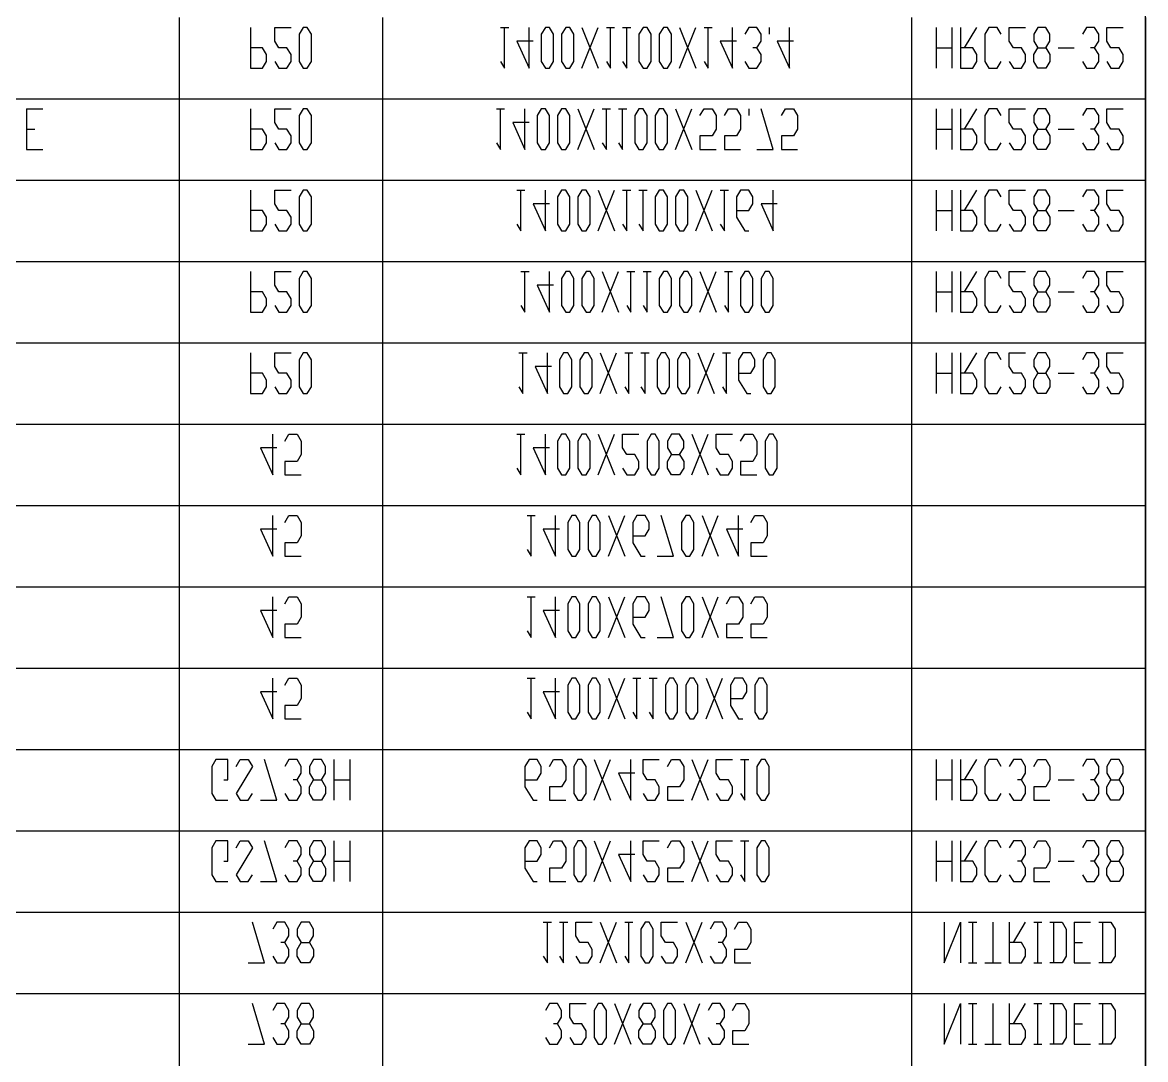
# Model space of a CAD drawing. Header units: millimetres. Extents: x -1 to 1014, y -756 to 757.
# Drawn here: x 925 to 1014, y 596.8 to 679 of the extents above; entities that cross this region are included whole.
import ezdxf

# ---------------------------------------------------------------- set-up
doc = ezdxf.new("R2010")
doc.units = ezdxf.units.MM

# ---------------------------------------------------------------- blocks, each defined once
blk = doc.blocks.new('blockName2')
for points in [[(10.0392, 11.2879), (1013.96, 11.2879), (1013.96, 756.712), (10.0392, 756.712), (10.0392, 11.2879)], [(937.42, 679.365), (937.42, 672.92)], [(953.534, 679.365), (953.534, 672.92)], [(995.43, 679.365), (995.43, 672.92)], [(1013.96, 679.365), (1013.96, 672.92)], [(943.06, 678.56), (943.06, 675.337), (944.026, 675.337), (944.349, 675.874), (944.349, 676.411), (944.026, 676.948), (943.06, 676.948)], [(944.993, 675.874), (945.316, 675.337), (945.96, 675.337), (946.282, 675.874), (946.282, 676.411), (945.96, 676.948), (945.316, 676.948), (944.993, 677.485), (944.993, 678.56), (946.282, 678.56)], [(947.249, 678.56), (946.927, 678.023), (946.927, 675.874), (947.249, 675.337), (947.571, 675.337), (947.894, 675.874), (947.894, 678.023), (947.571, 678.56), (947.249, 678.56)], [(962.88, 675.874), (963.202, 675.337), (963.202, 678.56)], [(962.88, 678.56), (963.524, 678.56)], [(965.458, 677.485), (964.169, 677.485), (965.136, 675.337), (965.136, 678.56)], [(966.425, 678.56), (966.102, 678.023), (966.102, 675.874), (966.425, 675.337), (966.747, 675.337), (967.069, 675.874), (967.069, 678.023), (966.747, 678.56), (966.425, 678.56)], [(968.036, 678.56), (967.714, 678.023), (967.714, 675.874), (968.036, 675.337), (968.358, 675.337), (968.681, 675.874), (968.681, 678.023), (968.358, 678.56), (968.036, 678.56)], [(969.325, 678.56), (970.614, 675.337)], [(969.325, 675.337), (970.614, 678.56)], [(971.259, 675.874), (971.581, 675.337), (971.581, 678.56)], [(971.259, 678.56), (971.903, 678.56)], [(972.548, 675.874), (972.87, 675.337), (972.87, 678.56)], [(972.548, 678.56), (973.193, 678.56)], [(974.159, 678.56), (973.837, 678.023), (973.837, 675.874), (974.159, 675.337), (974.482, 675.337), (974.804, 675.874), (974.804, 678.023), (974.482, 678.56), (974.159, 678.56)], [(975.771, 678.56), (975.449, 678.023), (975.449, 675.874), (975.771, 675.337), (976.093, 675.337), (976.415, 675.874), (976.415, 678.023), (976.093, 678.56), (975.771, 678.56)], [(977.06, 678.56), (978.349, 675.337)], [(977.06, 675.337), (978.349, 678.56)], [(978.994, 675.874), (979.316, 675.337), (979.316, 678.56)], [(978.994, 678.56), (979.638, 678.56)], [(981.572, 677.485), (980.283, 677.485), (981.25, 675.337), (981.25, 678.56)], [(983.183, 676.948), (983.506, 677.485), (983.506, 678.023), (983.183, 678.56), (982.539, 678.56), (982.216, 678.023)], [(984.15, 678.56), (984.15, 678.023)], [(986.084, 677.485), (984.795, 677.485), (985.761, 675.337), (985.761, 678.56)], [(997.366, 678.56), (997.366, 675.337)], [(998.655, 675.337), (998.655, 678.56)], [(999.3, 678.56), (999.3, 675.337), (1000.27, 675.337), (1000.59, 675.874), (1000.59, 676.411), (1000.27, 676.948), (999.3, 676.948)], [(999.622, 676.948), (1000.59, 678.56)], [(1002.52, 678.023), (1002.2, 678.56), (1001.56, 678.56), (1001.23, 678.023), (1001.23, 675.874), (1001.56, 675.337), (1002.2, 675.337), (1002.52, 675.874)], [(1003.17, 675.874), (1003.49, 675.337), (1004.13, 675.337), (1004.46, 675.874), (1004.46, 676.411), (1004.13, 676.948), (1003.49, 676.948), (1003.17, 677.485), (1003.17, 678.56), (1004.46, 678.56)], [(1005.42, 678.56), (1005.1, 678.023), (1005.1, 677.485), (1005.42, 676.948), (1006.07, 676.948), (1006.39, 676.411), (1006.39, 675.874), (1006.07, 675.337), (1005.42, 675.337), (1005.1, 675.874), (1005.1, 676.411), (1005.42, 676.948)], [(1006.07, 676.948), (1006.39, 677.485), (1006.39, 678.023), (1006.07, 678.56), (1005.42, 678.56)], [(1009.93, 676.948), (1010.26, 677.485), (1010.26, 678.023), (1009.93, 678.56), (1009.29, 678.56), (1008.97, 678.023)], [(1010.9, 675.874), (1011.22, 675.337), (1011.87, 675.337), (1012.19, 675.874), (1012.19, 676.411), (1011.87, 676.948), (1011.22, 676.948), (1010.9, 677.485), (1010.9, 678.56), (1012.19, 678.56)], [(982.216, 675.874), (982.539, 675.337), (983.183, 675.337), (983.506, 675.874), (983.506, 676.411), (983.183, 676.948), (982.861, 676.948)], [(997.366, 676.948), (998.655, 676.948)], [(1007.03, 676.948), (1008.32, 676.948)], [(1008.97, 675.874), (1009.29, 675.337), (1009.93, 675.337), (1010.26, 675.874), (1010.26, 676.411), (1009.93, 676.948), (1009.61, 676.948)], [(852.822, 672.92), (1013.96, 672.92)], [(937.42, 672.92), (937.42, 666.474)], [(953.534, 672.92), (953.534, 666.474)], [(995.43, 672.92), (995.43, 666.474)], [(1013.96, 672.92), (1013.96, 666.474)], [(925.334, 672.114), (925.334, 668.891), (926.623, 668.891)], [(925.334, 672.114), (926.623, 672.114)], [(943.06, 672.114), (943.06, 668.891), (944.026, 668.891), (944.349, 669.428), (944.349, 669.966), (944.026, 670.503), (943.06, 670.503)], [(944.993, 669.428), (945.316, 668.891), (945.96, 668.891), (946.282, 669.428), (946.282, 669.966), (945.96, 670.503), (945.316, 670.503), (944.993, 671.04), (944.993, 672.114), (946.282, 672.114)], [(947.249, 672.114), (946.927, 671.577), (946.927, 669.428), (947.249, 668.891), (947.571, 668.891), (947.894, 669.428), (947.894, 671.577), (947.571, 672.114), (947.249, 672.114)], [(962.557, 669.428), (962.88, 668.891), (962.88, 672.114)], [(962.557, 672.114), (963.202, 672.114)], [(965.136, 671.04), (963.847, 671.04), (964.813, 668.891), (964.813, 672.114)], [(966.102, 672.114), (965.78, 671.577), (965.78, 669.428), (966.102, 668.891), (966.425, 668.891), (966.747, 669.428), (966.747, 671.577), (966.425, 672.114), (966.102, 672.114)], [(967.714, 672.114), (967.392, 671.577), (967.392, 669.428), (967.714, 668.891), (968.036, 668.891), (968.358, 669.428), (968.358, 671.577), (968.036, 672.114), (967.714, 672.114)], [(969.003, 672.114), (970.292, 668.891)], [(969.003, 668.891), (970.292, 672.114)], [(970.937, 669.428), (971.259, 668.891), (971.259, 672.114)], [(970.937, 672.114), (971.581, 672.114)], [(972.226, 669.428), (972.548, 668.891), (972.548, 672.114)], [(972.226, 672.114), (972.87, 672.114)], [(973.837, 672.114), (973.515, 671.577), (973.515, 669.428), (973.837, 668.891), (974.159, 668.891), (974.482, 669.428), (974.482, 671.577), (974.159, 672.114), (973.837, 672.114)], [(975.449, 672.114), (975.126, 671.577), (975.126, 669.428), (975.449, 668.891), (975.771, 668.891), (976.093, 669.428), (976.093, 671.577), (975.771, 672.114), (975.449, 672.114)], [(976.738, 672.114), (978.027, 668.891)], [(976.738, 668.891), (978.027, 672.114)], [(978.671, 671.577), (978.994, 672.114), (979.638, 672.114), (979.96, 671.577), (979.96, 670.503), (979.638, 669.966), (978.671, 669.966), (978.671, 668.891), (979.96, 668.891)], [(980.605, 671.577), (980.927, 672.114), (981.572, 672.114), (981.894, 671.577), (981.894, 670.503), (981.572, 669.966), (980.605, 669.966), (980.605, 668.891), (981.894, 668.891)], [(982.539, 672.114), (982.539, 671.577)], [(983.183, 668.891), (984.472, 668.891), (983.506, 672.114)], [(985.117, 671.577), (985.439, 672.114), (986.084, 672.114), (986.406, 671.577), (986.406, 670.503), (986.084, 669.966), (985.117, 669.966), (985.117, 668.891), (986.406, 668.891)], [(997.366, 672.114), (997.366, 668.891)], [(998.655, 668.891), (998.655, 672.114)], [(999.3, 672.114), (999.3, 668.891), (1000.27, 668.891), (1000.59, 669.428), (1000.59, 669.966), (1000.27, 670.503), (999.3, 670.503)], [(999.622, 670.503), (1000.59, 672.114)], [(1002.52, 671.577), (1002.2, 672.114), (1001.56, 672.114), (1001.23, 671.577), (1001.23, 669.428), (1001.56, 668.891), (1002.2, 668.891), (1002.52, 669.428)], [(1003.17, 669.428), (1003.49, 668.891), (1004.13, 668.891), (1004.46, 669.428), (1004.46, 669.966), (1004.13, 670.503), (1003.49, 670.503), (1003.17, 671.04), (1003.17, 672.114), (1004.46, 672.114)], [(1005.42, 672.114), (1005.1, 671.577), (1005.1, 671.04), (1005.42, 670.503), (1006.07, 670.503), (1006.39, 669.966), (1006.39, 669.428), (1006.07, 668.891), (1005.42, 668.891), (1005.1, 669.428), (1005.1, 669.966), (1005.42, 670.503)], [(1006.07, 670.503), (1006.39, 671.04), (1006.39, 671.577), (1006.07, 672.114), (1005.42, 672.114)], [(1009.93, 670.503), (1010.26, 671.04), (1010.26, 671.577), (1009.93, 672.114), (1009.29, 672.114), (1008.97, 671.577)], [(1010.9, 669.428), (1011.22, 668.891), (1011.87, 668.891), (1012.19, 669.428), (1012.19, 669.966), (1011.87, 670.503), (1011.22, 670.503), (1010.9, 671.04), (1010.9, 672.114), (1012.19, 672.114)], [(925.334, 670.503), (925.979, 670.503)], [(997.366, 670.503), (998.655, 670.503)], [(1007.03, 670.503), (1008.32, 670.503)], [(1008.97, 669.428), (1009.29, 668.891), (1009.93, 668.891), (1010.26, 669.428), (1010.26, 669.966), (1009.93, 670.503), (1009.61, 670.503)], [(852.822, 666.474), (1013.96, 666.474)], [(937.42, 666.474), (937.42, 660.029)], [(953.534, 666.474), (953.534, 660.029)], [(995.43, 666.474), (995.43, 660.029)], [(1013.96, 666.474), (1013.96, 660.029)], [(943.06, 665.669), (943.06, 662.446), (944.026, 662.446), (944.349, 662.983), (944.349, 663.52), (944.026, 664.057), (943.06, 664.057)], [(944.993, 662.983), (945.316, 662.446), (945.96, 662.446), (946.282, 662.983), (946.282, 663.52), (945.96, 664.057), (945.316, 664.057), (944.993, 664.594), (944.993, 665.669), (946.282, 665.669)], [(947.249, 665.669), (946.927, 665.131), (946.927, 662.983), (947.249, 662.446), (947.571, 662.446), (947.894, 662.983), (947.894, 665.131), (947.571, 665.669), (947.249, 665.669)], [(964.169, 662.983), (964.491, 662.446), (964.491, 665.669)], [(964.169, 665.669), (964.813, 665.669)], [(966.747, 664.594), (965.458, 664.594), (966.425, 662.446), (966.425, 665.669)], [(967.714, 665.669), (967.392, 665.131), (967.392, 662.983), (967.714, 662.446), (968.036, 662.446), (968.358, 662.983), (968.358, 665.131), (968.036, 665.669), (967.714, 665.669)], [(969.325, 665.669), (969.003, 665.131), (969.003, 662.983), (969.325, 662.446), (969.648, 662.446), (969.97, 662.983), (969.97, 665.131), (969.648, 665.669), (969.325, 665.669)], [(970.614, 665.669), (971.903, 662.446)], [(970.614, 662.446), (971.903, 665.669)], [(972.548, 662.983), (972.87, 662.446), (972.87, 665.669)], [(972.548, 665.669), (973.193, 665.669)], [(973.837, 662.983), (974.159, 662.446), (974.159, 665.669)], [(973.837, 665.669), (974.482, 665.669)], [(975.449, 665.669), (975.126, 665.131), (975.126, 662.983), (975.449, 662.446), (975.771, 662.446), (976.093, 662.983), (976.093, 665.131), (975.771, 665.669), (975.449, 665.669)], [(977.06, 665.669), (976.738, 665.131), (976.738, 662.983), (977.06, 662.446), (977.382, 662.446), (977.704, 662.983), (977.704, 665.131), (977.382, 665.669), (977.06, 665.669)], [(978.349, 665.669), (979.638, 662.446)], [(978.349, 662.446), (979.638, 665.669)], [(980.283, 662.983), (980.605, 662.446), (980.605, 665.669)], [(980.283, 665.669), (980.927, 665.669)], [(981.572, 664.057), (982.539, 664.057), (982.861, 664.594), (982.861, 665.131), (982.539, 665.669), (981.894, 665.669), (981.572, 665.131), (981.572, 663.52), (982.216, 662.446), (982.539, 662.446)], [(984.795, 664.594), (983.506, 664.594), (984.472, 662.446), (984.472, 665.669)], [(997.366, 665.669), (997.366, 662.446)], [(998.655, 662.446), (998.655, 665.669)], [(999.3, 665.669), (999.3, 662.446), (1000.27, 662.446), (1000.59, 662.983), (1000.59, 663.52), (1000.27, 664.057), (999.3, 664.057)], [(999.622, 664.057), (1000.59, 665.669)], [(1002.52, 665.131), (1002.2, 665.669), (1001.56, 665.669), (1001.23, 665.131), (1001.23, 662.983), (1001.56, 662.446), (1002.2, 662.446), (1002.52, 662.983)], [(1003.17, 662.983), (1003.49, 662.446), (1004.13, 662.446), (1004.46, 662.983), (1004.46, 663.52), (1004.13, 664.057), (1003.49, 664.057), (1003.17, 664.594), (1003.17, 665.669), (1004.46, 665.669)], [(1005.42, 665.669), (1005.1, 665.131), (1005.1, 664.594), (1005.42, 664.057), (1006.07, 664.057), (1006.39, 663.52), (1006.39, 662.983), (1006.07, 662.446), (1005.42, 662.446), (1005.1, 662.983), (1005.1, 663.52), (1005.42, 664.057)], [(1006.07, 664.057), (1006.39, 664.594), (1006.39, 665.131), (1006.07, 665.669), (1005.42, 665.669)], [(1009.93, 664.057), (1010.26, 664.594), (1010.26, 665.131), (1009.93, 665.669), (1009.29, 665.669), (1008.97, 665.131)], [(1010.9, 662.983), (1011.22, 662.446), (1011.87, 662.446), (1012.19, 662.983), (1012.19, 663.52), (1011.87, 664.057), (1011.22, 664.057), (1010.9, 664.594), (1010.9, 665.669), (1012.19, 665.669)], [(997.366, 664.057), (998.655, 664.057)], [(1007.03, 664.057), (1008.32, 664.057)], [(1008.97, 662.983), (1009.29, 662.446), (1009.93, 662.446), (1010.26, 662.983), (1010.26, 663.52), (1009.93, 664.057), (1009.61, 664.057)], [(852.822, 660.029), (1013.96, 660.029)], [(937.42, 660.029), (937.42, 653.583)], [(953.534, 660.029), (953.534, 653.583)], [(995.43, 660.029), (995.43, 653.583)], [(1013.96, 660.029), (1013.96, 653.583)], [(943.06, 659.223), (943.06, 656), (944.026, 656), (944.349, 656.537), (944.349, 657.074), (944.026, 657.612), (943.06, 657.612)], [(944.993, 656.537), (945.316, 656), (945.96, 656), (946.282, 656.537), (946.282, 657.074), (945.96, 657.612), (945.316, 657.612), (944.993, 658.149), (944.993, 659.223), (946.282, 659.223)], [(947.249, 659.223), (946.927, 658.686), (946.927, 656.537), (947.249, 656), (947.571, 656), (947.894, 656.537), (947.894, 658.686), (947.571, 659.223), (947.249, 659.223)], [(964.491, 656.537), (964.813, 656), (964.813, 659.223)], [(964.491, 659.223), (965.136, 659.223)], [(967.069, 658.149), (965.78, 658.149), (966.747, 656), (966.747, 659.223)], [(968.036, 659.223), (967.714, 658.686), (967.714, 656.537), (968.036, 656), (968.358, 656), (968.681, 656.537), (968.681, 658.686), (968.358, 659.223), (968.036, 659.223)], [(969.648, 659.223), (969.325, 658.686), (969.325, 656.537), (969.648, 656), (969.97, 656), (970.292, 656.537), (970.292, 658.686), (969.97, 659.223), (969.648, 659.223)], [(970.937, 659.223), (972.226, 656)], [(970.937, 656), (972.226, 659.223)], [(972.87, 656.537), (973.193, 656), (973.193, 659.223)], [(972.87, 659.223), (973.515, 659.223)], [(974.159, 656.537), (974.482, 656), (974.482, 659.223)], [(974.159, 659.223), (974.804, 659.223)], [(975.771, 659.223), (975.449, 658.686), (975.449, 656.537), (975.771, 656), (976.093, 656), (976.415, 656.537), (976.415, 658.686), (976.093, 659.223), (975.771, 659.223)], [(977.382, 659.223), (977.06, 658.686), (977.06, 656.537), (977.382, 656), (977.704, 656), (978.027, 656.537), (978.027, 658.686), (977.704, 659.223), (977.382, 659.223)], [(978.671, 659.223), (979.96, 656)], [(978.671, 656), (979.96, 659.223)], [(980.605, 656.537), (980.927, 656), (980.927, 659.223)], [(980.605, 659.223), (981.25, 659.223)], [(982.216, 659.223), (981.894, 658.686), (981.894, 656.537), (982.216, 656), (982.539, 656), (982.861, 656.537), (982.861, 658.686), (982.539, 659.223), (982.216, 659.223)], [(983.828, 659.223), (983.506, 658.686), (983.506, 656.537), (983.828, 656), (984.15, 656), (984.472, 656.537), (984.472, 658.686), (984.15, 659.223), (983.828, 659.223)], [(997.366, 659.223), (997.366, 656)], [(998.655, 656), (998.655, 659.223)], [(999.3, 659.223), (999.3, 656), (1000.27, 656), (1000.59, 656.537), (1000.59, 657.074), (1000.27, 657.612), (999.3, 657.612)], [(999.622, 657.612), (1000.59, 659.223)], [(1002.52, 658.686), (1002.2, 659.223), (1001.56, 659.223), (1001.23, 658.686), (1001.23, 656.537), (1001.56, 656), (1002.2, 656), (1002.52, 656.537)], [(1003.17, 656.537), (1003.49, 656), (1004.13, 656), (1004.46, 656.537), (1004.46, 657.074), (1004.13, 657.612), (1003.49, 657.612), (1003.17, 658.149), (1003.17, 659.223), (1004.46, 659.223)], [(1005.42, 659.223), (1005.1, 658.686), (1005.1, 658.149), (1005.42, 657.612), (1006.07, 657.612), (1006.39, 657.074), (1006.39, 656.537), (1006.07, 656), (1005.42, 656), (1005.1, 656.537), (1005.1, 657.074), (1005.42, 657.612)], [(1006.07, 657.612), (1006.39, 658.149), (1006.39, 658.686), (1006.07, 659.223), (1005.42, 659.223)], [(1009.93, 657.612), (1010.26, 658.149), (1010.26, 658.686), (1009.93, 659.223), (1009.29, 659.223), (1008.97, 658.686)], [(1010.9, 656.537), (1011.22, 656), (1011.87, 656), (1012.19, 656.537), (1012.19, 657.074), (1011.87, 657.612), (1011.22, 657.612), (1010.9, 658.149), (1010.9, 659.223), (1012.19, 659.223)], [(997.366, 657.612), (998.655, 657.612)], [(1007.03, 657.612), (1008.32, 657.612)], [(1008.97, 656.537), (1009.29, 656), (1009.93, 656), (1010.26, 656.537), (1010.26, 657.074), (1009.93, 657.612), (1009.61, 657.612)], [(852.822, 653.583), (1013.96, 653.583)], [(937.42, 653.583), (937.42, 647.138)], [(953.534, 653.583), (953.534, 647.138)], [(995.43, 653.583), (995.43, 647.138)], [(1013.96, 653.583), (1013.96, 647.138)], [(943.06, 652.777), (943.06, 649.555), (944.026, 649.555), (944.349, 650.092), (944.349, 650.629), (944.026, 651.166), (943.06, 651.166)], [(944.993, 650.092), (945.316, 649.555), (945.96, 649.555), (946.282, 650.092), (946.282, 650.629), (945.96, 651.166), (945.316, 651.166), (944.993, 651.703), (944.993, 652.777), (946.282, 652.777)], [(947.249, 652.777), (946.927, 652.24), (946.927, 650.092), (947.249, 649.555), (947.571, 649.555), (947.894, 650.092), (947.894, 652.24), (947.571, 652.777), (947.249, 652.777)], [(964.33, 650.092), (964.652, 649.555), (964.652, 652.777)], [(964.33, 652.777), (964.975, 652.777)], [(966.908, 651.703), (965.619, 651.703), (966.586, 649.555), (966.586, 652.777)], [(967.875, 652.777), (967.553, 652.24), (967.553, 650.092), (967.875, 649.555), (968.197, 649.555), (968.52, 650.092), (968.52, 652.24), (968.197, 652.777), (967.875, 652.777)], [(969.486, 652.777), (969.164, 652.24), (969.164, 650.092), (969.486, 649.555), (969.809, 649.555), (970.131, 650.092), (970.131, 652.24), (969.809, 652.777), (969.486, 652.777)], [(970.776, 652.777), (972.065, 649.555)], [(970.776, 649.555), (972.065, 652.777)], [(972.709, 650.092), (973.031, 649.555), (973.031, 652.777)], [(972.709, 652.777), (973.354, 652.777)], [(973.998, 650.092), (974.321, 649.555), (974.321, 652.777)], [(973.998, 652.777), (974.643, 652.777)], [(975.61, 652.777), (975.287, 652.24), (975.287, 650.092), (975.61, 649.555), (975.932, 649.555), (976.254, 650.092), (976.254, 652.24), (975.932, 652.777), (975.61, 652.777)], [(977.221, 652.777), (976.899, 652.24), (976.899, 650.092), (977.221, 649.555), (977.543, 649.555), (977.866, 650.092), (977.866, 652.24), (977.543, 652.777), (977.221, 652.777)], [(978.51, 652.777), (979.799, 649.555)], [(978.51, 649.555), (979.799, 652.777)], [(980.444, 650.092), (980.766, 649.555), (980.766, 652.777)], [(980.444, 652.777), (981.088, 652.777)], [(981.733, 651.166), (982.7, 651.166), (983.022, 651.703), (983.022, 652.24), (982.7, 652.777), (982.055, 652.777), (981.733, 652.24), (981.733, 650.629), (982.378, 649.555), (982.7, 649.555)], [(983.989, 652.777), (983.667, 652.24), (983.667, 650.092), (983.989, 649.555), (984.311, 649.555), (984.633, 650.092), (984.633, 652.24), (984.311, 652.777), (983.989, 652.777)], [(997.366, 652.777), (997.366, 649.555)], [(998.655, 649.555), (998.655, 652.777)], [(999.3, 652.777), (999.3, 649.555), (1000.27, 649.555), (1000.59, 650.092), (1000.59, 650.629), (1000.27, 651.166), (999.3, 651.166)], [(999.622, 651.166), (1000.59, 652.777)], [(1002.52, 652.24), (1002.2, 652.777), (1001.56, 652.777), (1001.23, 652.24), (1001.23, 650.092), (1001.56, 649.555), (1002.2, 649.555), (1002.52, 650.092)], [(1003.17, 650.092), (1003.49, 649.555), (1004.13, 649.555), (1004.46, 650.092), (1004.46, 650.629), (1004.13, 651.166), (1003.49, 651.166), (1003.17, 651.703), (1003.17, 652.777), (1004.46, 652.777)], [(1005.42, 652.777), (1005.1, 652.24), (1005.1, 651.703), (1005.42, 651.166), (1006.07, 651.166), (1006.39, 650.629), (1006.39, 650.092), (1006.07, 649.555), (1005.42, 649.555), (1005.1, 650.092), (1005.1, 650.629), (1005.42, 651.166)], [(1006.07, 651.166), (1006.39, 651.703), (1006.39, 652.24), (1006.07, 652.777), (1005.42, 652.777)], [(1009.93, 651.166), (1010.26, 651.703), (1010.26, 652.24), (1009.93, 652.777), (1009.29, 652.777), (1008.97, 652.24)], [(1010.9, 650.092), (1011.22, 649.555), (1011.87, 649.555), (1012.19, 650.092), (1012.19, 650.629), (1011.87, 651.166), (1011.22, 651.166), (1010.9, 651.703), (1010.9, 652.777), (1012.19, 652.777)], [(997.366, 651.166), (998.655, 651.166)], [(1007.03, 651.166), (1008.32, 651.166)], [(1008.97, 650.092), (1009.29, 649.555), (1009.93, 649.555), (1010.26, 650.092), (1010.26, 650.629), (1009.93, 651.166), (1009.61, 651.166)], [(852.822, 647.138), (1013.96, 647.138)], [(937.42, 647.138), (937.42, 640.692)], [(953.534, 647.138), (953.534, 640.692)], [(995.43, 647.138), (995.43, 640.692)], [(1013.96, 647.138), (1013.96, 640.692)], [(945.154, 645.258), (943.865, 645.258), (944.832, 643.109), (944.832, 646.332)], [(945.799, 645.795), (946.121, 646.332), (946.766, 646.332), (947.088, 645.795), (947.088, 644.72), (946.766, 644.183), (945.799, 644.183), (945.799, 643.109), (947.088, 643.109)], [(964.169, 643.646), (964.491, 643.109), (964.491, 646.332)], [(964.169, 646.332), (964.813, 646.332)], [(966.747, 645.258), (965.458, 645.258), (966.425, 643.109), (966.425, 646.332)], [(967.714, 646.332), (967.392, 645.795), (967.392, 643.646), (967.714, 643.109), (968.036, 643.109), (968.358, 643.646), (968.358, 645.795), (968.036, 646.332), (967.714, 646.332)], [(969.325, 646.332), (969.003, 645.795), (969.003, 643.646), (969.325, 643.109), (969.648, 643.109), (969.97, 643.646), (969.97, 645.795), (969.648, 646.332), (969.325, 646.332)], [(970.614, 646.332), (971.903, 643.109)], [(970.614, 643.109), (971.903, 646.332)], [(972.548, 643.646), (972.87, 643.109), (973.515, 643.109), (973.837, 643.646), (973.837, 644.183), (973.515, 644.72), (972.87, 644.72), (972.548, 645.258), (972.548, 646.332), (973.837, 646.332)], [(974.804, 646.332), (974.482, 645.795), (974.482, 643.646), (974.804, 643.109), (975.126, 643.109), (975.449, 643.646), (975.449, 645.795), (975.126, 646.332), (974.804, 646.332)], [(976.415, 646.332), (976.093, 645.795), (976.093, 645.258), (976.415, 644.72), (977.06, 644.72), (977.382, 644.183), (977.382, 643.646), (977.06, 643.109), (976.415, 643.109), (976.093, 643.646), (976.093, 644.183), (976.415, 644.72)], [(977.06, 644.72), (977.382, 645.258), (977.382, 645.795), (977.06, 646.332), (976.415, 646.332)], [(978.027, 646.332), (979.316, 643.109)], [(978.027, 643.109), (979.316, 646.332)], [(979.96, 643.646), (980.283, 643.109), (980.927, 643.109), (981.25, 643.646), (981.25, 644.183), (980.927, 644.72), (980.283, 644.72), (979.96, 645.258), (979.96, 646.332), (981.25, 646.332)], [(981.894, 645.795), (982.216, 646.332), (982.861, 646.332), (983.183, 645.795), (983.183, 644.72), (982.861, 644.183), (981.894, 644.183), (981.894, 643.109), (983.183, 643.109)], [(984.15, 646.332), (983.828, 645.795), (983.828, 643.646), (984.15, 643.109), (984.472, 643.109), (984.795, 643.646), (984.795, 645.795), (984.472, 646.332), (984.15, 646.332)], [(852.822, 640.692), (1013.96, 640.692)], [(937.42, 640.692), (937.42, 634.246)], [(953.534, 640.692), (953.534, 634.246)], [(995.43, 640.692), (995.43, 634.246)], [(1013.96, 640.692), (1013.96, 634.246)], [(945.154, 638.812), (943.865, 638.812), (944.832, 636.664), (944.832, 639.886)], [(945.799, 639.349), (946.121, 639.886), (946.766, 639.886), (947.088, 639.349), (947.088, 638.275), (946.766, 637.738), (945.799, 637.738), (945.799, 636.664), (947.088, 636.664)], [(964.975, 637.201), (965.297, 636.664), (965.297, 639.886)], [(964.975, 639.886), (965.619, 639.886)], [(967.553, 638.812), (966.264, 638.812), (967.23, 636.664), (967.23, 639.886)], [(968.52, 639.886), (968.197, 639.349), (968.197, 637.201), (968.52, 636.664), (968.842, 636.664), (969.164, 637.201), (969.164, 639.349), (968.842, 639.886), (968.52, 639.886)], [(970.131, 639.886), (969.809, 639.349), (969.809, 637.201), (970.131, 636.664), (970.453, 636.664), (970.776, 637.201), (970.776, 639.349), (970.453, 639.886), (970.131, 639.886)], [(971.42, 639.886), (972.709, 636.664)], [(971.42, 636.664), (972.709, 639.886)], [(973.354, 638.275), (974.321, 638.275), (974.643, 638.812), (974.643, 639.349), (974.321, 639.886), (973.676, 639.886), (973.354, 639.349), (973.354, 637.738), (973.998, 636.664), (974.321, 636.664)], [(975.287, 636.664), (976.577, 636.664), (975.61, 639.886)], [(977.543, 639.886), (977.221, 639.349), (977.221, 637.201), (977.543, 636.664), (977.866, 636.664), (978.188, 637.201), (978.188, 639.349), (977.866, 639.886), (977.543, 639.886)], [(978.832, 639.886), (980.122, 636.664)], [(978.832, 636.664), (980.122, 639.886)], [(982.055, 638.812), (980.766, 638.812), (981.733, 636.664), (981.733, 639.886)], [(982.7, 639.349), (983.022, 639.886), (983.667, 639.886), (983.989, 639.349), (983.989, 638.275), (983.667, 637.738), (982.7, 637.738), (982.7, 636.664), (983.989, 636.664)], [(852.822, 634.246), (1013.96, 634.246)], [(937.42, 634.246), (937.42, 627.801)], [(953.534, 634.246), (953.534, 627.801)], [(995.43, 634.246), (995.43, 627.801)], [(1013.96, 634.246), (1013.96, 627.801)], [(945.154, 632.366), (943.865, 632.366), (944.832, 630.218), (944.832, 633.441)], [(945.799, 632.904), (946.121, 633.441), (946.766, 633.441), (947.088, 632.904), (947.088, 631.829), (946.766, 631.292), (945.799, 631.292), (945.799, 630.218), (947.088, 630.218)], [(964.975, 630.755), (965.297, 630.218), (965.297, 633.441)], [(964.975, 633.441), (965.619, 633.441)], [(967.553, 632.366), (966.264, 632.366), (967.23, 630.218), (967.23, 633.441)], [(968.52, 633.441), (968.197, 632.904), (968.197, 630.755), (968.52, 630.218), (968.842, 630.218), (969.164, 630.755), (969.164, 632.904), (968.842, 633.441), (968.52, 633.441)], [(970.131, 633.441), (969.809, 632.904), (969.809, 630.755), (970.131, 630.218), (970.453, 630.218), (970.776, 630.755), (970.776, 632.904), (970.453, 633.441), (970.131, 633.441)], [(971.42, 633.441), (972.709, 630.218)], [(971.42, 630.218), (972.709, 633.441)], [(973.354, 631.829), (974.321, 631.829), (974.643, 632.366), (974.643, 632.904), (974.321, 633.441), (973.676, 633.441), (973.354, 632.904), (973.354, 631.292), (973.998, 630.218), (974.321, 630.218)], [(975.287, 630.218), (976.577, 630.218), (975.61, 633.441)], [(977.543, 633.441), (977.221, 632.904), (977.221, 630.755), (977.543, 630.218), (977.866, 630.218), (978.188, 630.755), (978.188, 632.904), (977.866, 633.441), (977.543, 633.441)], [(978.832, 633.441), (980.122, 630.218)], [(978.832, 630.218), (980.122, 633.441)], [(980.766, 632.904), (981.088, 633.441), (981.733, 633.441), (982.055, 632.904), (982.055, 631.829), (981.733, 631.292), (980.766, 631.292), (980.766, 630.218), (982.055, 630.218)], [(982.7, 632.904), (983.022, 633.441), (983.667, 633.441), (983.989, 632.904), (983.989, 631.829), (983.667, 631.292), (982.7, 631.292), (982.7, 630.218), (983.989, 630.218)], [(852.822, 627.801), (1013.96, 627.801)], [(937.42, 627.801), (937.42, 621.355)], [(953.534, 627.801), (953.534, 621.355)], [(995.43, 627.801), (995.43, 621.355)], [(1013.96, 627.801), (1013.96, 621.355)], [(945.154, 625.921), (943.865, 625.921), (944.832, 623.772), (944.832, 626.995)], [(945.799, 626.458), (946.121, 626.995), (946.766, 626.995), (947.088, 626.458), (947.088, 625.384), (946.766, 624.847), (945.799, 624.847), (945.799, 623.772), (947.088, 623.772)], [(964.975, 624.31), (965.297, 623.772), (965.297, 626.995)], [(964.975, 626.995), (965.619, 626.995)], [(967.553, 625.921), (966.264, 625.921), (967.23, 623.772), (967.23, 626.995)], [(968.52, 626.995), (968.197, 626.458), (968.197, 624.31), (968.52, 623.772), (968.842, 623.772), (969.164, 624.31), (969.164, 626.458), (968.842, 626.995), (968.52, 626.995)], [(970.131, 626.995), (969.809, 626.458), (969.809, 624.31), (970.131, 623.772), (970.453, 623.772), (970.776, 624.31), (970.776, 626.458), (970.453, 626.995), (970.131, 626.995)], [(971.42, 626.995), (972.709, 623.772)], [(971.42, 623.772), (972.709, 626.995)], [(973.354, 624.31), (973.676, 623.772), (973.676, 626.995)], [(973.354, 626.995), (973.998, 626.995)], [(974.643, 624.31), (974.965, 623.772), (974.965, 626.995)], [(974.643, 626.995), (975.287, 626.995)], [(976.254, 626.995), (975.932, 626.458), (975.932, 624.31), (976.254, 623.772), (976.577, 623.772), (976.899, 624.31), (976.899, 626.458), (976.577, 626.995), (976.254, 626.995)], [(977.866, 626.995), (977.543, 626.458), (977.543, 624.31), (977.866, 623.772), (978.188, 623.772), (978.51, 624.31), (978.51, 626.458), (978.188, 626.995), (977.866, 626.995)], [(979.155, 626.995), (980.444, 623.772)], [(979.155, 623.772), (980.444, 626.995)], [(981.088, 625.384), (982.055, 625.384), (982.378, 625.921), (982.378, 626.458), (982.055, 626.995), (981.411, 626.995), (981.088, 626.458), (981.088, 624.847), (981.733, 623.772), (982.055, 623.772)], [(983.344, 626.995), (983.022, 626.458), (983.022, 624.31), (983.344, 623.772), (983.667, 623.772), (983.989, 624.31), (983.989, 626.458), (983.667, 626.995), (983.344, 626.995)], [(852.822, 621.355), (1013.96, 621.355)], [(937.42, 621.355), (937.42, 614.91)], [(953.534, 621.355), (953.534, 614.91)], [(995.43, 621.355), (995.43, 614.91)], [(1013.96, 621.355), (1013.96, 614.91)], [(940.965, 618.938), (941.287, 618.938), (941.287, 620.55), (940.32, 620.55), (939.998, 620.012), (939.998, 617.864), (940.32, 617.327), (941.287, 617.327)], [(941.932, 620.012), (942.254, 620.55), (942.898, 620.55), (943.221, 620.012), (941.932, 617.864), (942.254, 617.327), (942.898, 617.327), (943.221, 617.864)], [(943.865, 617.327), (945.154, 617.327), (944.188, 620.55)], [(946.766, 618.938), (947.088, 619.475), (947.088, 620.012), (946.766, 620.55), (946.121, 620.55), (945.799, 620.012)], [(948.055, 620.55), (947.733, 620.012), (947.733, 619.475), (948.055, 618.938), (948.699, 618.938), (949.022, 618.401), (949.022, 617.864), (948.699, 617.327), (948.055, 617.327), (947.733, 617.864), (947.733, 618.401), (948.055, 618.938)], [(948.699, 618.938), (949.022, 619.475), (949.022, 620.012), (948.699, 620.55), (948.055, 620.55)], [(949.666, 620.55), (949.666, 617.327)], [(950.955, 617.327), (950.955, 620.55)], [(964.813, 618.938), (965.78, 618.938), (966.102, 619.475), (966.102, 620.012), (965.78, 620.55), (965.136, 620.55), (964.813, 620.012), (964.813, 618.401), (965.458, 617.327), (965.78, 617.327)], [(966.747, 620.012), (967.069, 620.55), (967.714, 620.55), (968.036, 620.012), (968.036, 618.938), (967.714, 618.401), (966.747, 618.401), (966.747, 617.327), (968.036, 617.327)], [(969.003, 620.55), (968.681, 620.012), (968.681, 617.864), (969.003, 617.327), (969.325, 617.327), (969.648, 617.864), (969.648, 620.012), (969.325, 620.55), (969.003, 620.55)], [(970.292, 620.55), (971.581, 617.327)], [(970.292, 617.327), (971.581, 620.55)], [(973.515, 619.475), (972.226, 619.475), (973.193, 617.327), (973.193, 620.55)], [(974.159, 617.864), (974.482, 617.327), (975.126, 617.327), (975.449, 617.864), (975.449, 618.401), (975.126, 618.938), (974.482, 618.938), (974.159, 619.475), (974.159, 620.55), (975.449, 620.55)], [(976.093, 620.012), (976.415, 620.55), (977.06, 620.55), (977.382, 620.012), (977.382, 618.938), (977.06, 618.401), (976.093, 618.401), (976.093, 617.327), (977.382, 617.327)], [(978.027, 620.55), (979.316, 617.327)], [(978.027, 617.327), (979.316, 620.55)], [(979.96, 617.864), (980.283, 617.327), (980.927, 617.327), (981.25, 617.864), (981.25, 618.401), (980.927, 618.938), (980.283, 618.938), (979.96, 619.475), (979.96, 620.55), (981.25, 620.55)], [(981.894, 617.864), (982.216, 617.327), (982.216, 620.55)], [(981.894, 620.55), (982.539, 620.55)], [(983.506, 620.55), (983.183, 620.012), (983.183, 617.864), (983.506, 617.327), (983.828, 617.327), (984.15, 617.864), (984.15, 620.012), (983.828, 620.55), (983.506, 620.55)], [(997.366, 620.55), (997.366, 617.327)], [(998.655, 617.327), (998.655, 620.55)], [(999.3, 620.55), (999.3, 617.327), (1000.27, 617.327), (1000.59, 617.864), (1000.59, 618.401), (1000.27, 618.938), (999.3, 618.938)], [(999.622, 618.938), (1000.59, 620.55)], [(1002.52, 620.012), (1002.2, 620.55), (1001.56, 620.55), (1001.23, 620.012), (1001.23, 617.864), (1001.56, 617.327), (1002.2, 617.327), (1002.52, 617.864)], [(1004.13, 618.938), (1004.46, 619.475), (1004.46, 620.012), (1004.13, 620.55), (1003.49, 620.55), (1003.17, 620.012)], [(1005.1, 620.012), (1005.42, 620.55), (1006.07, 620.55), (1006.39, 620.012), (1006.39, 618.938), (1006.07, 618.401), (1005.1, 618.401), (1005.1, 617.327), (1006.39, 617.327)], [(1009.93, 618.938), (1010.26, 619.475), (1010.26, 620.012), (1009.93, 620.55), (1009.29, 620.55), (1008.97, 620.012)], [(1011.22, 620.55), (1010.9, 620.012), (1010.9, 619.475), (1011.22, 618.938), (1011.87, 618.938), (1012.19, 618.401), (1012.19, 617.864), (1011.87, 617.327), (1011.22, 617.327), (1010.9, 617.864), (1010.9, 618.401), (1011.22, 618.938)], [(1011.87, 618.938), (1012.19, 619.475), (1012.19, 620.012), (1011.87, 620.55), (1011.22, 620.55)], [(945.799, 617.864), (946.121, 617.327), (946.766, 617.327), (947.088, 617.864), (947.088, 618.401), (946.766, 618.938), (946.444, 618.938)], [(949.666, 618.938), (950.955, 618.938)], [(997.366, 618.938), (998.655, 618.938)], [(1003.17, 617.864), (1003.49, 617.327), (1004.13, 617.327), (1004.46, 617.864), (1004.46, 618.401), (1004.13, 618.938), (1003.81, 618.938)], [(1007.03, 618.938), (1008.32, 618.938)], [(1008.97, 617.864), (1009.29, 617.327), (1009.93, 617.327), (1010.26, 617.864), (1010.26, 618.401), (1009.93, 618.938), (1009.61, 618.938)], [(852.822, 614.91), (1013.96, 614.91)], [(937.42, 614.91), (937.42, 608.464)], [(953.534, 614.91), (953.534, 608.464)], [(995.43, 614.91), (995.43, 608.464)], [(1013.96, 614.91), (1013.96, 608.464)], [(940.965, 612.493), (941.287, 612.493), (941.287, 614.104), (940.32, 614.104), (939.998, 613.567), (939.998, 611.418), (940.32, 610.881), (941.287, 610.881)], [(941.932, 613.567), (942.254, 614.104), (942.898, 614.104), (943.221, 613.567), (941.932, 611.418), (942.254, 610.881), (942.898, 610.881), (943.221, 611.418)], [(943.865, 610.881), (945.154, 610.881), (944.188, 614.104)], [(946.766, 612.493), (947.088, 613.03), (947.088, 613.567), (946.766, 614.104), (946.121, 614.104), (945.799, 613.567)], [(948.055, 614.104), (947.733, 613.567), (947.733, 613.03), (948.055, 612.493), (948.699, 612.493), (949.022, 611.956), (949.022, 611.418), (948.699, 610.881), (948.055, 610.881), (947.733, 611.418), (947.733, 611.956), (948.055, 612.493)], [(948.699, 612.493), (949.022, 613.03), (949.022, 613.567), (948.699, 614.104), (948.055, 614.104)], [(949.666, 614.104), (949.666, 610.881)], [(950.955, 610.881), (950.955, 614.104)], [(964.813, 612.493), (965.78, 612.493), (966.102, 613.03), (966.102, 613.567), (965.78, 614.104), (965.136, 614.104), (964.813, 613.567), (964.813, 611.956), (965.458, 610.881), (965.78, 610.881)], [(966.747, 613.567), (967.069, 614.104), (967.714, 614.104), (968.036, 613.567), (968.036, 612.493), (967.714, 611.956), (966.747, 611.956), (966.747, 610.881), (968.036, 610.881)], [(969.003, 614.104), (968.681, 613.567), (968.681, 611.418), (969.003, 610.881), (969.325, 610.881), (969.648, 611.418), (969.648, 613.567), (969.325, 614.104), (969.003, 614.104)], [(970.292, 614.104), (971.581, 610.881)], [(970.292, 610.881), (971.581, 614.104)], [(973.515, 613.03), (972.226, 613.03), (973.193, 610.881), (973.193, 614.104)], [(974.159, 611.418), (974.482, 610.881), (975.126, 610.881), (975.449, 611.418), (975.449, 611.956), (975.126, 612.493), (974.482, 612.493), (974.159, 613.03), (974.159, 614.104), (975.449, 614.104)], [(976.093, 613.567), (976.415, 614.104), (977.06, 614.104), (977.382, 613.567), (977.382, 612.493), (977.06, 611.956), (976.093, 611.956), (976.093, 610.881), (977.382, 610.881)], [(978.027, 614.104), (979.316, 610.881)], [(978.027, 610.881), (979.316, 614.104)], [(979.96, 611.418), (980.283, 610.881), (980.927, 610.881), (981.25, 611.418), (981.25, 611.956), (980.927, 612.493), (980.283, 612.493), (979.96, 613.03), (979.96, 614.104), (981.25, 614.104)], [(981.894, 611.418), (982.216, 610.881), (982.216, 614.104)], [(981.894, 614.104), (982.539, 614.104)], [(983.506, 614.104), (983.183, 613.567), (983.183, 611.418), (983.506, 610.881), (983.828, 610.881), (984.15, 611.418), (984.15, 613.567), (983.828, 614.104), (983.506, 614.104)], [(997.366, 614.104), (997.366, 610.881)], [(998.655, 610.881), (998.655, 614.104)], [(999.3, 614.104), (999.3, 610.881), (1000.27, 610.881), (1000.59, 611.418), (1000.59, 611.956), (1000.27, 612.493), (999.3, 612.493)], [(999.622, 612.493), (1000.59, 614.104)], [(1002.52, 613.567), (1002.2, 614.104), (1001.56, 614.104), (1001.23, 613.567), (1001.23, 611.418), (1001.56, 610.881), (1002.2, 610.881), (1002.52, 611.418)], [(1004.13, 612.493), (1004.46, 613.03), (1004.46, 613.567), (1004.13, 614.104), (1003.49, 614.104), (1003.17, 613.567)], [(1005.1, 613.567), (1005.42, 614.104), (1006.07, 614.104), (1006.39, 613.567), (1006.39, 612.493), (1006.07, 611.956), (1005.1, 611.956), (1005.1, 610.881), (1006.39, 610.881)], [(1009.93, 612.493), (1010.26, 613.03), (1010.26, 613.567), (1009.93, 614.104), (1009.29, 614.104), (1008.97, 613.567)], [(1011.22, 614.104), (1010.9, 613.567), (1010.9, 613.03), (1011.22, 612.493), (1011.87, 612.493), (1012.19, 611.956), (1012.19, 611.418), (1011.87, 610.881), (1011.22, 610.881), (1010.9, 611.418), (1010.9, 611.956), (1011.22, 612.493)], [(1011.87, 612.493), (1012.19, 613.03), (1012.19, 613.567), (1011.87, 614.104), (1011.22, 614.104)], [(945.799, 611.418), (946.121, 610.881), (946.766, 610.881), (947.088, 611.418), (947.088, 611.956), (946.766, 612.493), (946.444, 612.493)], [(949.666, 612.493), (950.955, 612.493)], [(997.366, 612.493), (998.655, 612.493)], [(1003.17, 611.418), (1003.49, 610.881), (1004.13, 610.881), (1004.46, 611.418), (1004.46, 611.956), (1004.13, 612.493), (1003.81, 612.493)], [(1007.03, 612.493), (1008.32, 612.493)], [(1008.97, 611.418), (1009.29, 610.881), (1009.93, 610.881), (1010.26, 611.418), (1010.26, 611.956), (1009.93, 612.493), (1009.61, 612.493)], [(852.822, 608.464), (1013.96, 608.464)], [(937.42, 608.464), (937.42, 602.019)], [(953.534, 608.464), (953.534, 602.019)], [(995.43, 608.464), (995.43, 602.019)], [(1013.96, 608.464), (1013.96, 602.019)], [(942.898, 604.436), (944.188, 604.436), (943.221, 607.658)], [(945.799, 606.047), (946.121, 606.584), (946.121, 607.121), (945.799, 607.658), (945.154, 607.658), (944.832, 607.121)], [(947.088, 607.658), (946.766, 607.121), (946.766, 606.584), (947.088, 606.047), (947.733, 606.047), (948.055, 605.51), (948.055, 604.973), (947.733, 604.436), (947.088, 604.436), (946.766, 604.973), (946.766, 605.51), (947.088, 606.047)], [(947.733, 606.047), (948.055, 606.584), (948.055, 607.121), (947.733, 607.658), (947.088, 607.658)], [(966.264, 604.973), (966.586, 604.436), (966.586, 607.658)], [(966.264, 607.658), (966.908, 607.658)], [(967.553, 604.973), (967.875, 604.436), (967.875, 607.658)], [(967.553, 607.658), (968.197, 607.658)], [(968.842, 604.973), (969.164, 604.436), (969.809, 604.436), (970.131, 604.973), (970.131, 605.51), (969.809, 606.047), (969.164, 606.047), (968.842, 606.584), (968.842, 607.658), (970.131, 607.658)], [(970.776, 607.658), (972.065, 604.436)], [(970.776, 604.436), (972.065, 607.658)], [(972.709, 604.973), (973.031, 604.436), (973.031, 607.658)], [(972.709, 607.658), (973.354, 607.658)], [(974.321, 607.658), (973.998, 607.121), (973.998, 604.973), (974.321, 604.436), (974.643, 604.436), (974.965, 604.973), (974.965, 607.121), (974.643, 607.658), (974.321, 607.658)], [(975.61, 604.973), (975.932, 604.436), (976.577, 604.436), (976.899, 604.973), (976.899, 605.51), (976.577, 606.047), (975.932, 606.047), (975.61, 606.584), (975.61, 607.658), (976.899, 607.658)], [(977.543, 607.658), (978.832, 604.436)], [(977.543, 604.436), (978.832, 607.658)], [(980.444, 606.047), (980.766, 606.584), (980.766, 607.121), (980.444, 607.658), (979.799, 607.658), (979.477, 607.121)], [(981.411, 607.121), (981.733, 607.658), (982.378, 607.658), (982.7, 607.121), (982.7, 606.047), (982.378, 605.51), (981.411, 605.51), (981.411, 604.436), (982.7, 604.436)], [(998.011, 607.658), (998.011, 604.436), (999.3, 607.658), (999.3, 604.436)], [(999.944, 607.658), (1000.59, 607.658)], [(1000.27, 604.436), (1000.27, 607.658)], [(1001.88, 604.436), (1001.88, 607.658)], [(1003.17, 607.658), (1003.17, 604.436), (1004.13, 604.436), (1004.46, 604.973), (1004.46, 605.51), (1004.13, 606.047), (1003.17, 606.047)], [(1003.49, 606.047), (1004.46, 607.658)], [(1005.1, 607.658), (1005.75, 607.658)], [(1005.42, 604.436), (1005.42, 607.658)], [(1006.39, 607.658), (1007.36, 607.658), (1007.68, 607.121), (1007.68, 604.973), (1007.36, 604.436), (1006.39, 604.436)], [(1006.71, 604.436), (1006.71, 607.658)], [(1008.32, 607.658), (1008.32, 604.436), (1009.61, 604.436)], [(1008.32, 607.658), (1009.61, 607.658)], [(1010.26, 607.658), (1011.22, 607.658), (1011.55, 607.121), (1011.55, 604.973), (1011.22, 604.436), (1010.26, 604.436)], [(1010.58, 604.436), (1010.58, 607.658)], [(944.832, 604.973), (945.154, 604.436), (945.799, 604.436), (946.121, 604.973), (946.121, 605.51), (945.799, 606.047), (945.477, 606.047)], [(979.477, 604.973), (979.799, 604.436), (980.444, 604.436), (980.766, 604.973), (980.766, 605.51), (980.444, 606.047), (980.122, 606.047)], [(1008.32, 606.047), (1008.97, 606.047)], [(999.944, 604.436), (1000.59, 604.436)], [(1001.23, 604.436), (1002.52, 604.436)], [(1005.1, 604.436), (1005.75, 604.436)], [(852.822, 602.019), (1013.96, 602.019)], [(937.42, 602.019), (937.42, 595.573)], [(953.534, 602.019), (953.534, 595.573)], [(995.43, 602.019), (995.43, 595.573)], [(1013.96, 602.019), (1013.96, 595.573)], [(942.898, 597.99), (944.188, 597.99), (943.221, 601.213)], [(945.799, 599.602), (946.121, 600.139), (946.121, 600.676), (945.799, 601.213), (945.154, 601.213), (944.832, 600.676)], [(947.088, 601.213), (946.766, 600.676), (946.766, 600.139), (947.088, 599.602), (947.733, 599.602), (948.055, 599.064), (948.055, 598.527), (947.733, 597.99), (947.088, 597.99), (946.766, 598.527), (946.766, 599.064), (947.088, 599.602)], [(947.733, 599.602), (948.055, 600.139), (948.055, 600.676), (947.733, 601.213), (947.088, 601.213)], [(967.392, 599.602), (967.714, 600.139), (967.714, 600.676), (967.392, 601.213), (966.747, 601.213), (966.425, 600.676)], [(968.358, 598.527), (968.681, 597.99), (969.325, 597.99), (969.648, 598.527), (969.648, 599.064), (969.325, 599.602), (968.681, 599.602), (968.358, 600.139), (968.358, 601.213), (969.648, 601.213)], [(970.614, 601.213), (970.292, 600.676), (970.292, 598.527), (970.614, 597.99), (970.937, 597.99), (971.259, 598.527), (971.259, 600.676), (970.937, 601.213), (970.614, 601.213)], [(971.903, 601.213), (973.193, 597.99)], [(971.903, 597.99), (973.193, 601.213)], [(974.159, 601.213), (973.837, 600.676), (973.837, 600.139), (974.159, 599.602), (974.804, 599.602), (975.126, 599.064), (975.126, 598.527), (974.804, 597.99), (974.159, 597.99), (973.837, 598.527), (973.837, 599.064), (974.159, 599.602)], [(974.804, 599.602), (975.126, 600.139), (975.126, 600.676), (974.804, 601.213), (974.159, 601.213)], [(976.093, 601.213), (975.771, 600.676), (975.771, 598.527), (976.093, 597.99), (976.415, 597.99), (976.738, 598.527), (976.738, 600.676), (976.415, 601.213), (976.093, 601.213)], [(977.382, 601.213), (978.671, 597.99)], [(977.382, 597.99), (978.671, 601.213)], [(980.283, 599.602), (980.605, 600.139), (980.605, 600.676), (980.283, 601.213), (979.638, 601.213), (979.316, 600.676)], [(981.25, 600.676), (981.572, 601.213), (982.216, 601.213), (982.539, 600.676), (982.539, 599.602), (982.216, 599.064), (981.25, 599.064), (981.25, 597.99), (982.539, 597.99)], [(998.011, 601.213), (998.011, 597.99), (999.3, 601.213), (999.3, 597.99)], [(999.944, 601.213), (1000.59, 601.213)], [(1000.27, 597.99), (1000.27, 601.213)], [(1001.88, 597.99), (1001.88, 601.213)], [(1003.17, 601.213), (1003.17, 597.99), (1004.13, 597.99), (1004.46, 598.527), (1004.46, 599.064), (1004.13, 599.602), (1003.17, 599.602)], [(1003.49, 599.602), (1004.46, 601.213)], [(1005.1, 601.213), (1005.75, 601.213)], [(1005.42, 597.99), (1005.42, 601.213)], [(1006.39, 601.213), (1007.36, 601.213), (1007.68, 600.676), (1007.68, 598.527), (1007.36, 597.99), (1006.39, 597.99)], [(1006.71, 597.99), (1006.71, 601.213)], [(1008.32, 601.213), (1008.32, 597.99), (1009.61, 597.99)], [(1008.32, 601.213), (1009.61, 601.213)], [(1010.26, 601.213), (1011.22, 601.213), (1011.55, 600.676), (1011.55, 598.527), (1011.22, 597.99), (1010.26, 597.99)], [(1010.58, 597.99), (1010.58, 601.213)], [(944.832, 598.527), (945.154, 597.99), (945.799, 597.99), (946.121, 598.527), (946.121, 599.064), (945.799, 599.602), (945.477, 599.602)], [(966.425, 598.527), (966.747, 597.99), (967.392, 597.99), (967.714, 598.527), (967.714, 599.064), (967.392, 599.602), (967.069, 599.602)], [(979.316, 598.527), (979.638, 597.99), (980.283, 597.99), (980.605, 598.527), (980.605, 599.064), (980.283, 599.602), (979.96, 599.602)], [(1008.32, 599.602), (1008.97, 599.602)], [(999.944, 597.99), (1000.59, 597.99)], [(1001.23, 597.99), (1002.52, 597.99)], [(1005.1, 597.99), (1005.75, 597.99)]]:
    blk.add_lwpolyline(points)

msp = doc.modelspace()

# ---------------------------------------------------------------- block references
msp.add_blockref('blockName2', (0, 0))

doc.saveas('drawing.dxf')
